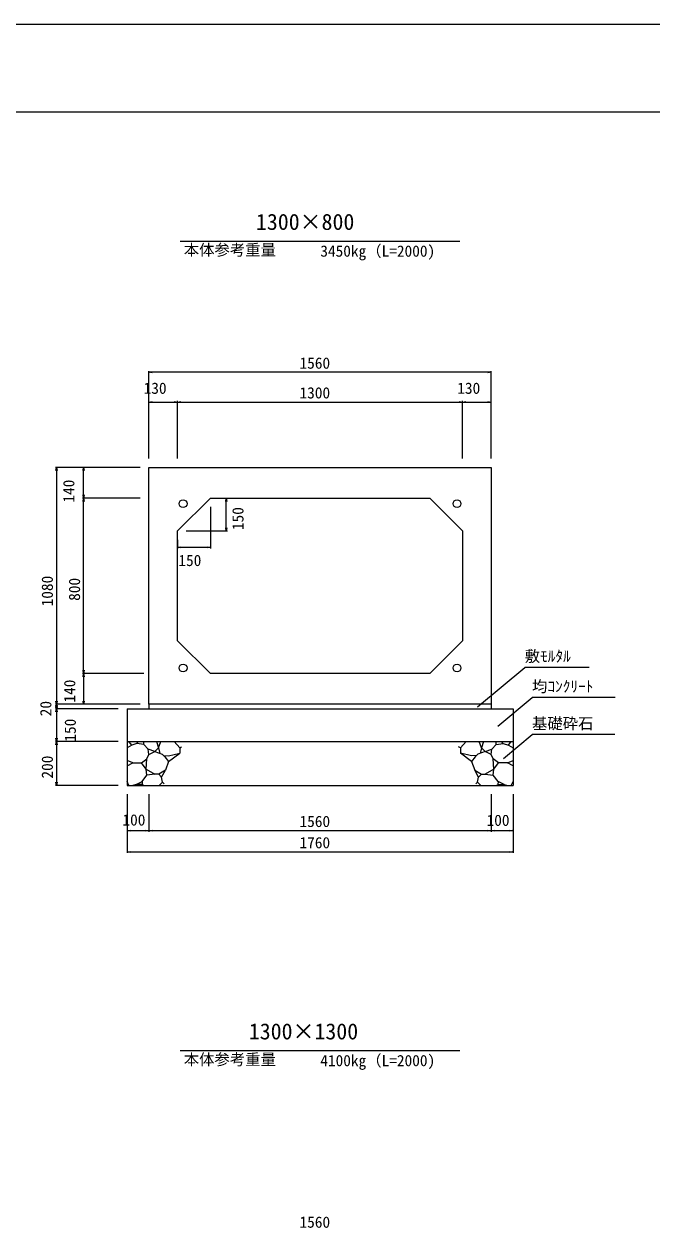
# Model space of a CAD drawing. Units: millimetres on the paper. Extents: x 0 to 841, y 0 to 594.
# Drawn here: x 343.2 to 486.3, y 319.6 to 594 of the extents above; entities that cross this region are included whole.
import ezdxf
from ezdxf.enums import TextEntityAlignment as Align

# ---------------------------------------------------------------- set-up
doc = ezdxf.new("R2010")
doc.units = ezdxf.units.MM
for name, color, linetype, lineweight in [('D-STR-DIM（寸法）', 7, 'Continuous', 18), ('D-STR-HTXT（旗揚げ）', 4, 'Continuous', 18), ('D-STR-STRn（構造物）', 5, 'Continuous', 18), ('D-STR（構造物外形線）', 1, 'Continuous', 18), ('D-TTL(外枠）', 2, 'Continuous', 18), ('DEFPOINTS_2', 8, 'Continuous', 18)]:
    doc.layers.add(name, color=color, linetype=linetype, lineweight=lineweight)
doc.layers.add('D-STR-TXT（文字）', color=7, linetype='Continuous')
doc.styles.add('ＭＳ ゴシック', font='')
doc.styles.get('ＭＳ ゴシック').set_extended_font_data('MS Gothic')

msp = doc.modelspace()

# ---------------------------------------------------------------- linework, layer by layer
at = {"layer": 'D-STR-DIM（寸法）'}
for p, q in [((371.673, 494.963), (371.673, 514.884)), ((371.673, 514.634), (372.423, 514.759)), ((371.673, 514.634), (371.773, 514.634)), ((372.423, 514.509), (371.673, 514.634)), ((449.573, 514.634), (371.773, 514.634)), ((448.923, 514.759), (449.673, 514.634)), ((449.673, 514.634), (448.923, 514.509)), ((449.673, 514.634), (449.573, 514.634)), ((449.673, 494.963), (449.673, 514.884)), ((371.673, 494.963), (371.673, 508.103)), ((371.673, 507.853), (372.423, 507.978)), ((371.673, 507.853), (371.773, 507.853)), ((372.423, 507.728), (371.673, 507.853)), ((371.773, 507.853), (378.073, 507.853)), ((377.423, 507.978), (378.173, 507.853)), ((378.173, 507.853), (377.423, 507.728)), ((378.173, 507.853), (378.073, 507.853)), ((378.173, 494.963), (378.173, 508.103)), ((378.173, 494.963), (378.173, 508.103)), ((378.173, 507.853), (378.923, 507.978)), ((378.173, 507.853), (378.273, 507.853)), ((378.923, 507.728), (378.173, 507.853)), ((378.273, 507.853), (443.073, 507.853)), ((442.423, 507.978), (443.173, 507.853)), ((443.173, 507.853), (442.423, 507.728)), ((443.173, 507.853), (443.073, 507.853)), ((443.173, 494.963), (443.173, 508.103)), ((443.173, 494.963), (443.173, 508.103)), ((443.173, 507.853), (443.923, 507.978)), ((443.173, 507.853), (443.273, 507.853)), ((443.923, 507.728), (443.173, 507.853)), ((443.273, 507.853), (449.573, 507.853)), ((448.923, 507.978), (449.673, 507.853)), ((449.673, 507.853), (448.923, 507.728)), ((449.673, 507.853), (449.573, 507.853)), ((449.673, 494.963), (449.673, 508.103)), ((369.673, 492.963), (350.337, 492.963)), ((350.462, 492.213), (350.587, 492.963)), ((350.587, 492.963), (350.587, 492.863)), ((350.587, 492.963), (350.712, 492.213)), ((350.587, 492.863), (350.587, 439.063)), ((369.673, 492.963), (356.533, 492.963)), ((356.658, 492.213), (356.783, 492.963)), ((356.783, 492.963), (356.783, 492.863)), ((356.783, 492.963), (356.908, 492.213)), ((356.783, 486.063), (356.783, 492.863)), ((369.673, 485.963), (356.533, 485.963)), ((369.673, 485.963), (356.533, 485.963)), ((356.783, 485.963), (356.658, 486.713)), ((356.658, 485.213), (356.783, 485.963)), ((356.908, 486.713), (356.783, 485.963)), ((356.783, 485.963), (356.783, 486.063)), ((356.783, 485.963), (356.783, 485.863)), ((356.783, 485.963), (356.908, 485.213)), ((356.783, 446.063), (356.783, 485.863)), ((387.673, 485.963), (389.549, 485.963)), ((389.174, 485.213), (389.299, 485.963)), ((389.299, 485.963), (389.299, 485.863)), ((389.299, 485.963), (389.424, 485.213)), ((389.299, 478.563), (389.299, 485.863)), ((385.673, 483.963), (385.673, 474.466)), ((380.173, 478.463), (389.549, 478.463)), ((389.299, 478.463), (389.174, 479.213)), ((389.424, 479.213), (389.299, 478.463)), ((389.299, 478.463), (389.299, 478.563)), ((378.173, 476.463), (378.173, 474.466)), ((378.173, 474.716), (378.923, 474.841)), ((378.173, 474.716), (378.273, 474.716)), ((378.923, 474.591), (378.173, 474.716)), ((385.573, 474.716), (378.273, 474.716)), ((384.923, 474.841), (385.673, 474.716)), ((385.673, 474.716), (384.923, 474.591)), ((385.673, 474.716), (385.573, 474.716)), ((370.513, 445.963), (356.533, 445.963)), ((370.513, 445.963), (356.533, 445.963)), ((356.783, 445.963), (356.658, 446.713)), ((356.658, 445.213), (356.783, 445.963)), ((356.908, 446.713), (356.783, 445.963)), ((356.783, 445.963), (356.783, 446.063)), ((356.783, 445.963), (356.783, 445.863)), ((356.783, 445.963), (356.908, 445.213)), ((356.783, 445.863), (356.783, 439.063)), ((350.587, 438.963), (350.462, 439.713)), ((350.712, 439.713), (350.587, 438.963)), ((350.587, 438.963), (350.587, 439.063)), ((356.783, 438.963), (356.658, 439.713)), ((356.908, 439.713), (356.783, 438.963)), ((356.783, 438.963), (356.783, 439.063)), ((369.673, 438.963), (350.337, 438.963)), ((369.673, 438.963), (350.337, 438.963)), ((364.673, 437.963), (350.337, 437.963)), ((364.673, 437.963), (350.337, 437.963)), ((350.462, 438.213), (350.587, 438.963)), ((350.587, 437.963), (350.462, 438.713)), ((350.462, 437.213), (350.587, 437.963)), ((350.587, 438.963), (350.587, 438.863)), ((350.587, 438.963), (350.712, 438.213)), ((350.587, 438.863), (350.587, 438.063)), ((350.712, 438.713), (350.587, 437.963)), ((350.587, 437.963), (350.587, 438.063)), ((350.587, 437.963), (350.587, 437.863)), ((350.587, 437.963), (350.712, 437.213)), ((350.587, 437.863), (350.587, 430.563)), ((369.673, 438.963), (356.533, 438.963)), ((350.587, 430.463), (350.462, 431.213)), ((350.712, 431.213), (350.587, 430.463)), ((364.673, 430.463), (350.337, 430.463)), ((364.673, 430.463), (350.337, 430.463)), ((350.462, 429.713), (350.587, 430.463)), ((350.587, 430.463), (350.587, 430.563)), ((350.587, 430.463), (350.587, 430.363)), ((350.587, 430.463), (350.712, 429.713)), ((350.587, 430.363), (350.587, 420.563)), ((364.673, 420.463), (350.337, 420.463)), ((350.587, 420.463), (350.462, 421.213)), ((350.712, 421.213), (350.587, 420.463)), ((350.587, 420.463), (350.587, 420.563)), ((366.673, 418.463), (366.673, 405.073)), ((366.673, 418.463), (366.673, 409.926)), ((371.673, 418.463), (371.673, 409.926)), ((371.673, 417.463), (371.673, 409.926)), ((449.677, 418.463), (449.677, 409.926)), ((454.673, 418.463), (454.673, 409.926)), ((454.673, 418.463), (454.673, 405.073)), ((449.673, 416.463), (449.673, 409.926)), ((366.673, 410.176), (367.423, 410.301)), ((366.673, 410.176), (366.773, 410.176)), ((367.423, 410.051), (366.673, 410.176)), ((366.773, 410.176), (371.573, 410.176)), ((370.923, 410.301), (371.673, 410.176)), ((371.673, 410.176), (370.923, 410.051)), ((371.673, 410.176), (371.573, 410.176)), ((371.673, 410.176), (372.423, 410.301)), ((371.673, 410.176), (371.773, 410.176)), ((372.423, 410.051), (371.673, 410.176)), ((371.773, 410.176), (449.573, 410.176)), ((448.923, 410.301), (449.673, 410.176)), ((449.673, 410.176), (448.923, 410.051)), ((449.673, 410.176), (449.573, 410.176)), ((449.677, 410.176), (450.427, 410.301)), ((449.677, 410.176), (449.777, 410.176)), ((450.427, 410.051), (449.677, 410.176)), ((449.777, 410.176), (454.573, 410.176)), ((453.923, 410.301), (454.673, 410.176)), ((454.673, 410.176), (453.923, 410.051)), ((454.673, 410.176), (454.573, 410.176)), ((366.673, 405.323), (367.423, 405.448)), ((366.673, 405.323), (366.773, 405.323)), ((367.423, 405.198), (366.673, 405.323)), ((366.773, 405.323), (454.573, 405.323)), ((453.923, 405.448), (454.673, 405.323)), ((454.673, 405.323), (453.923, 405.198)), ((454.673, 405.323), (454.573, 405.323))]:
    msp.add_line(p, q, dxfattribs=at)
at = {"layer": 'D-STR-HTXT（旗揚げ）'}
for p, q in [((378.781, 544.544), (442.565, 544.544)), ((446.606, 438.365), (457.339, 447.382)), ((472.001, 447.382), (457.339, 447.382)), ((451.199, 433.949), (458.998, 440.502)), ((477.923, 440.502), (458.998, 440.502)), ((452.524, 426.61), (458.998, 432.049)), ((477.861, 432.049), (458.998, 432.049)), ((378.781, 360.036), (442.565, 360.036))]:
    msp.add_line(p, q, dxfattribs=at)
at = {"layer": 'D-STR-STRn（構造物）'}
for p, q in [((366.673, 437.963), (454.673, 437.963)), ((366.673, 437.963), (366.673, 420.463)), ((371.673, 438.963), (371.673, 437.963)), ((449.673, 438.963), (449.673, 437.963)), ((454.673, 437.963), (454.673, 420.463)), ((366.673, 430.463), (454.673, 430.463)), ((367.738, 429.672), (366.673, 429.046)), ((367.738, 429.672), (367.074, 430.463)), ((368.908, 430.049), (367.738, 429.672)), ((368.908, 430.049), (369.29, 430.463)), ((370.524, 429.789), (368.908, 430.049)), ((370.524, 429.789), (370.487, 430.463)), ((371.499, 428.727), (370.524, 429.789)), ((371.676, 427.487), (371.499, 428.727)), ((373.046, 428.194), (371.499, 428.727)), ((371.676, 427.487), (373.046, 428.194)), ((373.849, 429.027), (373.046, 428.194)), ((373.046, 428.194), (374.699, 427.582)), ((373.395, 430.463), (373.849, 429.027)), ((373.849, 429.027), (374.409, 430.463)), ((373.849, 429.027), (374.162, 427.781)), ((377.398, 430.463), (378.691, 429.022)), ((378.691, 429.022), (379.128, 429.24)), ((378.691, 429.022), (378.691, 427.84)), ((442.656, 429.022), (442.218, 429.24)), ((443.948, 430.463), (442.656, 429.022)), ((442.656, 429.022), (442.656, 427.84)), ((448.301, 428.194), (446.647, 427.582)), ((447.497, 429.027), (446.937, 430.463)), ((447.497, 429.027), (447.184, 427.781)), ((447.951, 430.463), (447.497, 429.027)), ((447.497, 429.027), (448.301, 428.194)), ((448.301, 428.194), (449.847, 428.727)), ((449.67, 427.487), (448.301, 428.194)), ((449.67, 427.487), (449.847, 428.727)), ((449.847, 428.727), (450.822, 429.789)), ((450.822, 429.789), (450.859, 430.463)), ((450.822, 429.789), (452.439, 430.049)), ((452.439, 430.049), (452.056, 430.463)), ((452.439, 430.049), (453.609, 429.672)), ((453.609, 429.672), (454.272, 430.463)), ((453.609, 429.672), (454.673, 429.046)), ((367.969, 425.644), (366.673, 426.19)), ((366.673, 424.907), (367.969, 425.644)), ((367.969, 425.644), (370.006, 425.61)), ((370.006, 425.61), (371.206, 426.542)), ((371.064, 424.142), (370.006, 425.61)), ((371.064, 424.142), (371.206, 426.542)), ((371.206, 426.542), (371.676, 427.487)), ((374.699, 427.582), (375.311, 427.001)), ((375.005, 427.292), (376.128, 427.183)), ((375.311, 427.001), (376.138, 425.899)), ((376.138, 425.899), (375.411, 423.956)), ((376.128, 427.183), (378.691, 427.84)), ((376.138, 425.899), (378.691, 427.84)), ((378.691, 427.84), (378.741, 427.828)), ((442.656, 427.84), (442.605, 427.828)), ((445.219, 427.183), (442.656, 427.84)), ((445.208, 425.899), (442.656, 427.84)), ((446.035, 427.001), (445.208, 425.899)), ((445.208, 425.899), (445.936, 423.956)), ((446.341, 427.292), (445.219, 427.183)), ((446.647, 427.582), (446.035, 427.001)), ((450.141, 426.542), (449.67, 427.487)), ((450.283, 424.142), (450.141, 426.542)), ((451.34, 425.61), (450.141, 426.542)), ((450.283, 424.142), (451.34, 425.61)), ((453.377, 425.644), (451.34, 425.61)), ((453.377, 425.644), (454.673, 426.19)), ((454.673, 424.907), (453.377, 425.644)), ((370.091, 421.394), (371.191, 422.789)), ((371.191, 422.789), (371.064, 424.142)), ((371.064, 424.142), (373.05, 423.067)), ((373.05, 423.067), (371.191, 422.789)), ((373.889, 423.004), (373.05, 423.067)), ((375.411, 423.956), (373.889, 423.004)), ((373.889, 423.004), (374.522, 422.355)), ((374.522, 422.355), (375.411, 423.956)), ((446.824, 422.355), (445.936, 423.956)), ((445.936, 423.956), (447.457, 423.004)), ((447.457, 423.004), (446.824, 422.355)), ((447.457, 423.004), (448.296, 423.067)), ((450.283, 424.142), (448.296, 423.067)), ((448.296, 423.067), (450.156, 422.789)), ((450.156, 422.789), (450.283, 424.142)), ((451.255, 421.394), (450.156, 422.789)), ((367.1, 420.463), (366.673, 421.352)), ((366.673, 420.463), (454.673, 420.463)), ((368.727, 420.646), (367.968, 420.463)), ((368.727, 420.646), (370.091, 421.394)), ((369.983, 420.693), (368.727, 420.646)), ((370.508, 420.463), (369.983, 420.693)), ((370.091, 421.394), (370.117, 420.698)), ((374.006, 420.463), (374.76, 421.216)), ((374.76, 421.216), (374.522, 422.355)), ((374.76, 421.216), (375.15, 420.853)), ((446.587, 421.216), (446.197, 420.853)), ((446.587, 421.216), (446.824, 422.355)), ((447.34, 420.463), (446.587, 421.216)), ((450.838, 420.463), (451.363, 420.693)), ((451.255, 421.394), (451.23, 420.698)), ((452.62, 420.646), (451.255, 421.394)), ((451.363, 420.693), (452.62, 420.646)), ((452.62, 420.646), (453.378, 420.463)), ((454.247, 420.463), (454.673, 421.352))]:
    msp.add_line(p, q, dxfattribs=at)
at = {"layer": 'D-STR（構造物外形線）'}
for p, q in [((371.673, 438.963), (371.673, 492.963)), ((371.673, 492.963), (449.673, 492.963)), ((449.673, 492.963), (449.673, 438.963)), ((378.173, 478.463), (385.673, 485.963)), ((385.673, 485.963), (435.673, 485.963)), ((435.673, 485.963), (443.173, 478.463)), ((378.173, 453.463), (378.173, 478.463)), ((443.173, 478.463), (443.173, 453.463)), ((385.673, 445.963), (378.173, 453.463)), ((443.173, 453.463), (435.673, 445.963)), ((435.673, 445.963), (385.673, 445.963)), ((449.673, 438.963), (371.673, 438.963))]:
    msp.add_line(p, q, dxfattribs=at)
for centre in [(379.448, 484.688), (441.898, 484.688), (379.448, 447.238), (441.898, 447.238)]:
    msp.add_circle(centre, 0.9, dxfattribs=at)
at = {"layer": 'D-TTL(外枠）'}
msp.add_line((25, 574), (820, 574), dxfattribs=at)
at = {"layer": 'DEFPOINTS_2'}
msp.add_line((0, 594), (841, 594), dxfattribs=at)

# ---------------------------------------------------------------- texts
at = {"layer": 'D-STR-DIM（寸法）', "style": 'ＭＳ ゴシック'}
for s, p in [('1560', (405.992, 514.684)), ('130', (370.457, 508.956)), ('1300', (405.992, 507.903)), ('130', (441.957, 508.956)), ('150', (378.379, 469.7)), ('100', (365.629, 410.554)), ('1560', (405.992, 410.226)), ('100', (448.631, 410.47)), ('1760', (405.992, 405.373)), ('1560', (405.992, 318.89))]:
    msp.add_text(s, height=2.566, dxfattribs=at).set_placement(p, align=Align.BOTTOM_LEFT)
for s, p in [('140', (355.446, 484.93)), ('150', (393.997, 478.668)), ('1080', (350.537, 461.281)), ('800', (356.733, 462.543)), ('140', (355.643, 439.352)), ('20', (350.192, 436.235)), ('150', (355.773, 430.448)), ('200', (350.537, 422.034))]:
    msp.add_text(s, height=2.566, rotation=90, dxfattribs=at).set_placement(p, align=Align.BOTTOM_LEFT)
at = {"layer": 'D-STR-TXT（文字）', "style": 'ＭＳ ゴシック'}
for s, height, p in [('1300×800', 3.666, (396.054, 545.992)), ('本体参考重量', 2.566, (379.612, 540.477)), ('3450kg（L=2000)', 2.566, (410.732, 540.213)), ('敷ﾓﾙﾀﾙ', 2.566, (457.339, 447.882)), ('均ｺﾝｸﾘｰﾄ', 2.566, (458.998, 441.002)), ('基礎砕石', 2.566, (458.998, 432.549)), ('1300×1300', 3.666, (394.43, 361.485)), ('本体参考重量', 2.566, (379.612, 355.97)), ('4100kg（L=2000)', 2.566, (410.732, 355.706))]:
    msp.add_text(s, height=height, dxfattribs=at).set_placement(p, align=Align.BOTTOM_LEFT)

doc.saveas('drawing.dxf')
